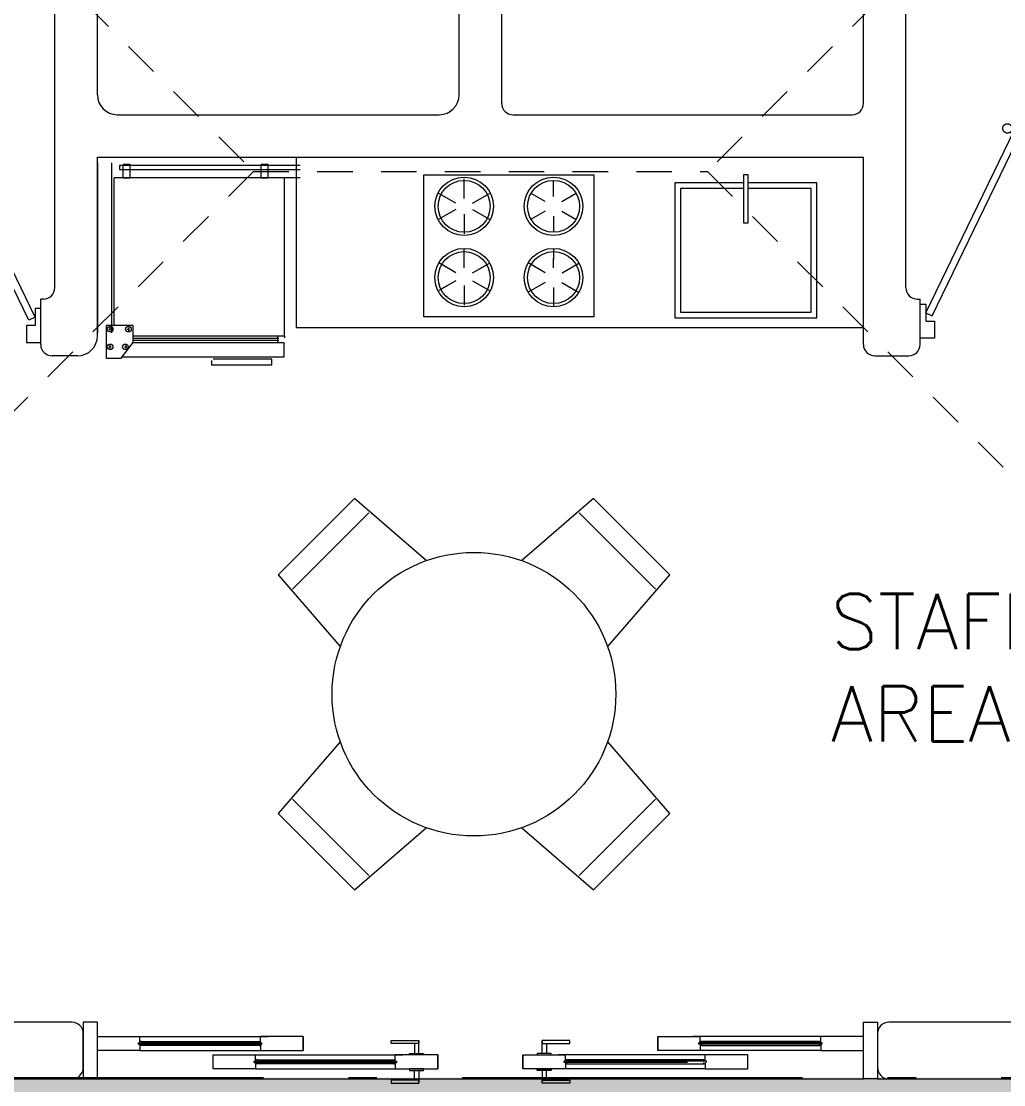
# Model space of a CAD drawing. Header units: metres. Extents: x 8 to 2416, y -346 to 476.
# Drawn here: x 30.333 to 33.796, y 32.933 to 36.683 of the extents above; entities that cross this region are included whole.
import ezdxf

# ---------------------------------------------------------------- set-up
doc = ezdxf.new("R2010")
doc.units = ezdxf.units.M
for name, pattern in [('0', [0]), ('ACAD_ISO10W100', [18, 12, -3, 0, -3]), ('HIDDEN2', [0.1875, 0.125, -0.0625])]:
    doc.linetypes.add(name, pattern=pattern)
doc.layers.get('0').update_dxf_attribs({"color": 250, "linetype": '0', "lineweight": 20})
for name, color, linetype, lineweight in [('01a_Mobiliario', 250, 'Continuous', 0), ('02_mobiliario', 250, 'Continuous', 5), ('A-DOOR', 35, 'Continuous', 5), ('A-WALL', 250, 'Continuous', 20), ('baños', 140, 'Continuous', 0), ('MOB FIJOS', 251, 'Continuous', 0), ('MOBILIARIOS', 252, 'Continuous', 0), ('piso', 253, 'Continuous', 0), ('textos', 7, 'Continuous', 0)]:
    doc.layers.add(name, color=color, linetype=linetype, lineweight=lineweight)
for name, color, linetype, lineweight, true_color in [('grama', 7, 'Continuous', 0, 0x698c45), ('SOLAR', 7, 'ACAD_ISO10W100', 9, 0xff1414), ('Techos 1', 7, 'HIDDEN2', 9, 0x42391a)]:
    doc.layers.add(name, color=color, linetype=linetype, lineweight=lineweight, true_color=true_color)
doc.styles.get("Standard").update_dxf_attribs({"font": 'arial.ttf', "height": 0.1875})

# ---------------------------------------------------------------- blocks, each defined once
blk = doc.blocks.new('P90')
at = {"layer": 'A-DOOR'}
for p, q in [((-0.0476, -0.8576), (0.6364, -0.5264)), ((-0.0368, -0.88), (0.6473, -0.5489)), ((0.5843, -0.5517), (0.58, -0.5427)), ((0.5992, -0.5445), (0.5949, -0.5355)), ((0.6473, -0.5489), (0.6364, -0.5264)), ((0.5952, -0.5741), (0.5995, -0.5831)), ((0.6101, -0.5669), (0.6144, -0.5759)), ((-0.0368, -0.88), (-0.0476, -0.8576))]:
    blk.add_line(p, q, dxfattribs=at)
for points in [[(-0.06, -0.02), (-0.06, -0.05), (-0.12, -0.05), (-0.12, 0), (0, 0), (0, -0.02)], [(-0.0668, -0.88), (-0.0668, -0.85), (-0.1268, -0.85), (-0.1268, -0.9), (-0.0068, -0.9), (-0.0068, -0.88)]]:
    blk.add_lwpolyline(points, close=True, dxfattribs=at)
blk.add_arc((-0.3259, -1.105), 1.1228, 31.0139, 75.0797, dxfattribs=at)
for points in [[(0.5812, -0.5096), (0.5857, -0.5096), (0.5933, -0.5141), (0.5977, -0.5218), (0.5977, -0.5306), (0.5933, -0.5383), (0.5856, -0.5427), (0.5767, -0.5427), (0.5691, -0.5383), (0.5647, -0.5306), (0.5647, -0.5217), (0.5691, -0.514), (0.5768, -0.5096), (0.5812, -0.5096)], [(0.6133, -0.5758), (0.6177, -0.5758), (0.6254, -0.5803), (0.6298, -0.5879), (0.6298, -0.5968), (0.6253, -0.6045), (0.6176, -0.6089), (0.6088, -0.6089), (0.6011, -0.6044), (0.5967, -0.5967), (0.5967, -0.5879), (0.6011, -0.5802), (0.6088, -0.5758), (0.6133, -0.5758)]]:
    blk.add_open_spline(points, degree=2, dxfattribs=at)
blk = doc.blocks.new('A$Cc6a1f6da')
at = {"layer": 'A-DOOR'}
for p, q in [((0.05, 0.1643), (0.2, 0.1643)), ((0.05, 0.1143), (0.05, 0.1643)), ((0.2, 0.1418), (0.2, 0.1643)), ((0.2, 0.1643), (0.6512, 0.1643)), ((0.625, 0.1418), (0.625, 0.1643)), ((0.775, 0.1643), (0.625, 0.1643)), ((0.775, 0.1643), (0.775, 0.1143)), ((0.775, 0.1143), (0.775, 0.1643)), ((2.025, 0.1643), (2.025, 0.1143)), ((2.025, 0.1643), (2.175, 0.1643)), ((2.025, 0.1143), (2.025, 0.1643)), ((2.6, 0.1643), (2.1488, 0.1643)), ((2.175, 0.1418), (2.175, 0.1643)), ((2.6, 0.1418), (2.6, 0.1643)), ((2.75, 0.1643), (2.6, 0.1643)), ((2.75, 0.1143), (2.75, 0.1643)), ((0.2, 0.1143), (0.05, 0.1143)), ((0.195, 0.1368), (0.195, 0.1418)), ((0.195, 0.1418), (0.63, 0.1418)), ((0.195, 0.1368), (0.63, 0.1368)), ((0.205, 0.1466), (0.2, 0.1466)), ((0.2, 0.1368), (0.2, 0.1143)), ((0.205, 0.1321), (0.2, 0.1321)), ((0.2, 0.1143), (0.6512, 0.1143)), ((0.205, 0.1466), (0.205, 0.1418)), ((0.205, 0.1466), (0.62, 0.1466)), ((0.205, 0.1321), (0.205, 0.1368)), ((0.62, 0.1321), (0.205, 0.1321)), ((0.62, 0.1466), (0.625, 0.1466)), ((0.62, 0.1466), (0.62, 0.1418)), ((0.62, 0.1321), (0.62, 0.1368)), ((0.62, 0.1321), (0.625, 0.1321)), ((0.625, 0.1368), (0.625, 0.1143)), ((0.625, 0.1143), (0.775, 0.1143)), ((0.63, 0.1368), (0.63, 0.1418)), ((1.1675, 0.1398), (1.1675, 0.1047)), ((1.1825, 0.1047), (1.1825, 0.1495)), ((1.6175, 0.1047), (1.6175, 0.1495)), ((1.6325, 0.1398), (1.6325, 0.1047)), ((2.175, 0.1143), (2.025, 0.1143)), ((2.6, 0.1143), (2.1488, 0.1143)), ((2.605, 0.1418), (2.17, 0.1418)), ((2.17, 0.1368), (2.17, 0.1418)), ((2.605, 0.1368), (2.17, 0.1368)), ((2.18, 0.1466), (2.175, 0.1466)), ((2.175, 0.1368), (2.175, 0.1143)), ((2.18, 0.1321), (2.175, 0.1321)), ((2.595, 0.1466), (2.18, 0.1466)), ((2.18, 0.1466), (2.18, 0.1418)), ((2.18, 0.1321), (2.18, 0.1368)), ((2.18, 0.1321), (2.595, 0.1321)), ((2.595, 0.1466), (2.6, 0.1466)), ((2.595, 0.1466), (2.595, 0.1418)), ((2.595, 0.1321), (2.595, 0.1368)), ((2.595, 0.1321), (2.6, 0.1321)), ((2.6, 0.1368), (2.6, 0.1143)), ((2.6, 0.1143), (2.75, 0.1143)), ((2.605, 0.1368), (2.605, 0.1418)), ((0.4576, 0.0997), (0.6076, 0.0997)), ((0.4576, 0.0497), (0.4576, 0.0997)), ((0.6026, 0.0722), (0.6026, 0.0772)), ((0.6026, 0.0772), (1.105, 0.0772)), ((0.6076, 0.0772), (0.6076, 0.0997)), ((0.6076, 0.0997), (1.1262, 0.0997)), ((0.6126, 0.082), (0.6076, 0.082)), ((0.6126, 0.082), (0.6126, 0.0772)), ((0.6126, 0.082), (1.095, 0.082)), ((1.095, 0.082), (1.1, 0.082)), ((1.095, 0.082), (1.095, 0.0772)), ((1.1, 0.0772), (1.1, 0.0997)), ((1.25, 0.0997), (1.1, 0.0997)), ((1.105, 0.0722), (1.105, 0.0772)), ((1.25, 0.0997), (1.25, 0.0497)), ((1.25, 0.0497), (1.25, 0.0997)), ((1.55, 0.0997), (1.55, 0.0497)), ((1.55, 0.0997), (1.7, 0.0997)), ((1.55, 0.0497), (1.55, 0.0997)), ((2.1924, 0.0997), (1.6738, 0.0997)), ((2.1974, 0.0772), (1.695, 0.0772)), ((1.695, 0.0722), (1.695, 0.0772)), ((1.7, 0.0772), (1.7, 0.0997)), ((1.705, 0.082), (1.7, 0.082)), ((2.1874, 0.082), (1.705, 0.082)), ((1.705, 0.082), (1.705, 0.0772)), ((2.1874, 0.082), (2.1924, 0.082)), ((2.1874, 0.082), (2.1874, 0.0772)), ((2.1924, 0.0772), (2.1924, 0.0997)), ((2.3424, 0.0997), (2.1924, 0.0997)), ((2.1974, 0.0722), (2.1974, 0.0772)), ((2.3424, 0.0497), (2.3424, 0.0997)), ((0.6076, 0.0497), (0.4576, 0.0497)), ((0.6026, 0.0722), (1.105, 0.0722)), ((0.6076, 0.0722), (0.6076, 0.0497)), ((0.6126, 0.0675), (0.6076, 0.0675)), ((0.6076, 0.0497), (1.1262, 0.0497)), ((0.6126, 0.0675), (0.6126, 0.0722)), ((1.095, 0.0675), (0.6126, 0.0675)), ((1.095, 0.0675), (1.095, 0.0722)), ((1.095, 0.0675), (1.1, 0.0675)), ((1.1, 0.0722), (1.1, 0.0497)), ((1.1, 0.0497), (1.25, 0.0497)), ((1.1675, 0.0097), (1.1675, 0.0447)), ((1.1825, 0.0447), (1.1825, 0)), ((1.7, 0.0497), (1.55, 0.0497)), ((1.6175, 0.0447), (1.6175, 0)), ((1.6325, 0.0097), (1.6325, 0.0447)), ((2.1924, 0.0497), (1.6738, 0.0497)), ((2.13, 0.0722), (1.695, 0.0722)), ((1.7, 0.0722), (1.7, 0.0497)), ((1.705, 0.0675), (1.7, 0.0675)), ((1.705, 0.0675), (1.705, 0.0722)), ((1.705, 0.0675), (2.1874, 0.0675)), ((2.1874, 0.0675), (2.1874, 0.0722)), ((2.1874, 0.0675), (2.1924, 0.0675)), ((2.1924, 0.0722), (2.1924, 0.0497)), ((2.1924, 0.0497), (2.3424, 0.0497))]:
    blk.add_line(p, q, dxfattribs=at)
for points in [[(0.05, 0.2143), (0, 0.2143), (0, 0.0143), (0.05, 0.0143)], [(2.75, 0.2143), (2.8, 0.2143), (2.8, 0.0143), (2.75, 0.0143)], [(1.1825, 0.1495), (1.1825, 0.1398), (1.0852, 0.1398), (1.0852, 0.1495)], [(1.6175, 0.1495), (1.6175, 0.1398), (1.7148, 0.1398), (1.7148, 0.1495)], [(1.1997, 0.0997), (1.1503, 0.0997), (1.1503, 0.1047), (1.1997, 0.1047)], [(1.6003, 0.0997), (1.6497, 0.0997), (1.6497, 0.1047), (1.6003, 0.1047)], [(1.1997, 0.0497), (1.1503, 0.0497), (1.1503, 0.0447), (1.1997, 0.0447)], [(1.6003, 0.0497), (1.6497, 0.0497), (1.6497, 0.0447), (1.6003, 0.0447)], [(1.1825, 0), (1.1825, 0.0096), (1.0852, 0.0096), (1.0852, 0)], [(1.6175, 0), (1.6175, 0.0096), (1.7148, 0.0096), (1.7148, 0)]]:
    blk.add_lwpolyline(points, close=True, dxfattribs=at)
at = {"layer": 'piso'}
blk.add_line((0.05, 0.0143), (2.75, 0.0143), dxfattribs=at)
blk = doc.blocks.new('PL BASE 1N NASAS 09')
at = {"layer": '01a_Mobiliario', "transparency": 33554684}
blk.add_line((-119.0811, -52.5997), (-117.0811, -52.5997), dxfattribs=at)
at = {"layer": '02_mobiliario'}
blk.add_line((-119.0811, -51.9997), (-119.0811, -52.5997), dxfattribs=at)
at = {"layer": 'A-WALL'}
for p, q in [((-118.5061, -51.7797), (-118.5061, -49.1197)), ((-118.3561, -51.8097), (-118.3561, -49.0897)), ((-119.9311, -52.4597), (-119.9311, -50.8797)), ((-119.7811, -51.7797), (-119.7811, -50.8797)), ((-117.0811, -51.8097), (-117.0811, -50.8897)), ((-116.9311, -52.4597), (-116.9311, -50.8897)), ((-119.7111, -51.8497), (-118.5761, -51.8497)), ((-118.3161, -51.8497), (-117.1211, -51.8497)), ((-119.7811, -52.6297), (-119.7811, -51.9997)), ((-119.7811, -51.9997), (-117.0811, -51.9997)), ((-117.0811, -52.6597), (-117.0811, -51.9997)), ((-119.9711, -52.4997), (-119.981, -52.4997)), ((-119.981, -52.6597), (-119.981, -52.4997)), ((-116.8911, -52.4997), (-116.8813, -52.4997)), ((-116.8813, -52.6597), (-116.8813, -52.4997)), ((-119.8511, -52.6997), (-119.941, -52.6997)), ((-117.0411, -52.6997), (-116.9213, -52.6997))]:
    blk.add_line(p, q, dxfattribs=at)
blk.add_lwpolyline([(-122.4311, -54.5397), (-122.4311, -55.2097, 0.414213), (-122.3911, -55.2497), (-119.8711, -55.2497, 0.414213), (-119.8311, -55.2097), (-119.8311, -55.0897, 0.414214), (-119.8711, -55.0497), (-120.8911, -55.0497, -0.414214), (-120.9311, -55.0097), (-120.9311, -54.5397, 0.414214), (-120.9711, -54.4997), (-121.0411, -54.4997, 0.414214), (-121.0811, -54.5397), (-121.0811, -55.0497), (-122.2311, -55.0497), (-122.2311, -54.5397)], format="xyb", dxfattribs=at)
blk.add_lwpolyline([(-114.6711, -55.0497), (-116.9911, -55.0497, 0.414214), (-117.0311, -55.0897), (-117.0311, -55.2097, 0.414214), (-116.9911, -55.2497), (-114.4711, -55.2497, 0.414214), (-114.4311, -55.2097), (-114.4311, -54.8897, 0.414214), (-114.4711, -54.8497), (-114.5911, -54.8497, 0.414214), (-114.6311, -54.8897), (-114.6311, -55.0097, -0.414214)], format="xyb", close=True, dxfattribs=at)
for centre, radius, start, end in [((-119.7111, -51.7797), 0.07, 180, 270), ((-118.5761, -51.7797), 0.07, 270, 360), ((-118.3161, -51.8097), 0.04, 180, 270), ((-117.1211, -51.8097), 0.04, 270, 0), ((-119.9711, -52.4597), 0.04, 270, 360), ((-116.8911, -52.4597), 0.04, 180, 270), ((-119.8511, -52.6297), 0.07, 270, 0), ((-119.941, -52.6597), 0.04, 180, 270), ((-117.0411, -52.6597), 0.04, 180, 270), ((-116.9213, -52.6597), 0.04, 270, 0)]:
    blk.add_arc(centre, radius, start, end, dxfattribs=at)
at = {"layer": 'MOB FIJOS', "ltscale": 0.005, "transparency": 33554684}
blk.add_lwpolyline([(-117.5034, -52.2311), (-117.4874, -52.2311), (-117.4874, -52.0619), (-117.5034, -52.0619)], close=True, dxfattribs=at)
at = {"layer": 'MOB FIJOS', "transparency": 33554684}
for points in [[(-117.5034, -52.0904), (-117.7454, -52.0904), (-117.7454, -52.5654), (-117.2454, -52.5654), (-117.2454, -52.0904), (-117.4874, -52.0904)], [(-117.5034, -52.1104), (-117.7254, -52.1104), (-117.7254, -52.5454), (-117.2654, -52.5454), (-117.2654, -52.1104), (-117.4874, -52.1104)]]:
    blk.add_lwpolyline(points, dxfattribs=at)
at = {"layer": 'piso'}
for p, q in [((-119.8711, -55.2497), (-119.832, -55.2497)), ((-117.0329, -55.2497), (-116.9911, -55.2497))]:
    blk.add_line(p, q, dxfattribs=at)
at = {"layer": 'Techos 1'}
for p, q in [((-123.3311, -47.9498), (-119.2311, -52.0497)), ((-113.5311, -47.9497), (-117.6311, -52.0497)), ((-119.2311, -52.0497), (-123.3311, -56.1498)), ((-119.2311, -52.0497), (-117.6311, -52.0497)), ((-117.6311, -52.0497), (-113.5311, -56.1497))]:
    blk.add_line(p, q, dxfattribs=at)
at = {"color": 1}
blk.add_blockref('A$Cc6a1f6da', (-119.8311, -55.2641), dxfattribs=at)
at = {"layer": 'A-DOOR', "rotation": 90.00000000000001}
blk.add_blockref('P90', (-120.881, -52.5264), dxfattribs=at)
at = {"layer": 'A-DOOR', "xscale": -1, "rotation": 270}
blk.add_blockref('P90', (-115.9811, -52.5114), dxfattribs=at)
at = {"layer": 'textos', "insert": (-117.1966, -54.0596), "char_height": 0.195, "width": 3.422974, "attachment_point": 7}
blk.add_mtext('{\\Fromans|c0;STAFF \\PAREA}', dxfattribs=at)
blk = doc.blocks.new('A$C774B1081')
at = {"layer": 'MOBILIARIOS', "linetype": 'ByBlock'}
for p, q in [((732.1, 1125), (446.4, 1125)), ((53.6, 732.1), (53.6, 446.4)), ((1125, 446.4), (1125, 732.1)), ((446.4, 53.6), (732.1, 53.6))]:
    blk.add_line(p, q, dxfattribs=at)
for points in [[(750, 928.6), (732.1, 1178.6), (446.4, 1178.6), (428.6, 928.6)], [(250, 750), (0, 732.1), (0, 446.4), (250, 428.6)], [(928.6, 428.6), (1178.6, 446.4), (1178.6, 732.1), (928.6, 750)], [(428.6, 250), (446.4, 0), (732.1, 0), (750, 250)]]:
    blk.add_lwpolyline(points, dxfattribs=at)
blk.add_circle((589.3, 589.3), 375, dxfattribs=at)
blk = doc.blocks.new('PL MUEBLES 1N NASAS 09')
at = {"layer": '02_mobiliario'}
blk.add_line((42.4805, 36.184), (42.4805, 35.584), dxfattribs=at)
at = {"layer": 'MOBILIARIOS'}
for p, q in [((42.5305, 36.184), (42.5305, 35.584)), ((43.1953, 36.1311), (42.5395, 36.1311)), ((42.5395, 35.6099), (42.5395, 36.1311)), ((43.1395, 35.5744), (43.1395, 36.1311)), ((43.1395, 35.5744), (43.1395, 36.1311)), ((42.5115, 35.6099), (42.5115, 35.495)), ((42.6068, 35.6099), (42.5126, 35.6099)), ((42.5204, 35.5979), (42.5288, 35.5979)), ((42.5246, 35.6043), (42.5246, 35.5926)), ((42.5854, 35.5973), (42.5938, 35.5973)), ((42.5896, 35.6037), (42.5896, 35.592)), ((42.6068, 35.5507), (42.6068, 35.6099)), ((42.5638, 35.495), (42.6068, 35.5507)), ((42.6067, 35.5507), (43.1375, 35.5507)), ((42.6068, 35.5744), (43.1395, 35.5744)), ((42.6068, 35.5656), (43.1176, 35.5656)), ((42.6068, 35.5583), (43.1177, 35.5583)), ((43.1375, 35.5507), (43.1375, 35.4992)), ((43.1395, 35.5744), (43.1395, 35.5673)), ((42.5204, 35.5352), (42.5288, 35.5352)), ((42.5246, 35.5417), (42.5246, 35.5299)), ((42.5759, 35.5352), (42.5843, 35.5352)), ((42.5801, 35.5417), (42.5801, 35.5299)), ((42.5115, 35.495), (42.5638, 35.495)), ((43.1375, 35.4992), (42.5671, 35.4992)), ((42.8824, 35.4873), (42.8824, 35.4715)), ((43.0957, 35.4913), (42.8879, 35.4913)), ((43.0957, 35.4715), (43.0957, 35.4913)), ((42.8824, 35.4715), (43.0957, 35.4715))]:
    blk.add_line(p, q, dxfattribs=at)
at = {"layer": 'MOBILIARIOS', "transparency": 33554684}
for p, q in [((43.7729, 36.0586, -0.2267), (43.7726, 36.1273, -0.2267)), ((44.088, 36.065, -0.2245), (44.0878, 36.1222, -0.2245)), ((43.7432, 36.0413, -0.2267), (43.6836, 36.0754, -0.2267)), ((43.8027, 36.0415, -0.2267), (43.8621, 36.0761, -0.2267)), ((44.0584, 36.0477, -0.2245), (44.0087, 36.0761, -0.2245)), ((44.1179, 36.0479, -0.2245), (44.1673, 36.0767, -0.2245)), ((43.7432, 36.0199, -0.2267), (43.6836, 35.9858, -0.2267)), ((43.7729, 36.0026, -0.2267), (43.7726, 35.9339, -0.2267)), ((43.7729, 36.0026, -0.2267), (43.7727, 35.9454, -0.2267)), ((43.8027, 36.0197, -0.2267), (43.8621, 35.9851, -0.2267)), ((44.0584, 36.0136, -0.2245), (44.0087, 35.9851, -0.2245)), ((44.1179, 36.0133, -0.2245), (44.1673, 35.9845, -0.2245)), ((44.088, 35.9962, -0.2245), (44.0878, 35.939, -0.2245)), ((43.7732, 35.8134, -0.2245), (43.7735, 35.8821, -0.2245)), ((43.7732, 35.8134, -0.2245), (43.7735, 35.8707, -0.2245)), ((44.0883, 35.8134, -0.2245), (44.0886, 35.8821, -0.2245)), ((44.0883, 35.8134, -0.2245), (44.0886, 35.8707, -0.2245)), ((43.7434, 35.7964, -0.2245), (43.684, 35.831, -0.2245)), ((43.7434, 35.7964, -0.2245), (43.6939, 35.8252, -0.2245)), ((43.8029, 35.7961, -0.2245), (43.8625, 35.8302, -0.2245)), ((43.8029, 35.7961, -0.2245), (43.8526, 35.8246, -0.2245)), ((44.0585, 35.7964, -0.2245), (43.9991, 35.831, -0.2245)), ((44.0585, 35.7964, -0.2245), (44.009, 35.8252, -0.2245)), ((44.118, 35.7961, -0.2245), (44.1777, 35.8302, -0.2245)), ((44.118, 35.7961, -0.2245), (44.1677, 35.8246, -0.2245)), ((43.7432, 35.7684, -0.2267), (43.6836, 35.7343, -0.2267)), ((43.7432, 35.7684, -0.2267), (43.6935, 35.74, -0.2267)), ((43.7729, 35.7511, -0.2267), (43.7726, 35.6824, -0.2267)), ((43.7729, 35.7511, -0.2267), (43.7727, 35.6939, -0.2267)), ((43.8027, 35.7682, -0.2267), (43.8522, 35.7393, -0.2267)), ((43.8027, 35.7682, -0.2267), (43.8621, 35.7336, -0.2267)), ((44.0584, 35.762, -0.2245), (43.9987, 35.7279, -0.2245)), ((44.0584, 35.762, -0.2245), (44.0087, 35.7336, -0.2245)), ((44.088, 35.7447, -0.2245), (44.0878, 35.676, -0.2245)), ((44.088, 35.7447, -0.2245), (44.0878, 35.6875, -0.2245)), ((44.1179, 35.7618, -0.2245), (44.1772, 35.7272, -0.2245)), ((44.1179, 35.7618, -0.2245), (44.1673, 35.7329, -0.2245))]:
    blk.add_line(p, q, dxfattribs=at)
at = {"layer": 'MOBILIARIOS'}
for points in [[(43.1953, 36.1744), (42.5581, 36.1744), (42.5581, 36.1603)], [(42.5581, 36.1603), (43.1953, 36.1603)], [(42.5701, 36.1772), (42.5701, 36.1312), (42.5962, 36.1312), (42.5962, 36.1776), (42.5706, 36.1776)], [(43.0561, 36.1772), (43.0561, 36.1312), (43.0822, 36.1312), (43.0822, 36.1776), (43.0566, 36.1776)]]:
    blk.add_lwpolyline(points, dxfattribs=at)
at = {"layer": 'MOBILIARIOS', "transparency": 33554684}
blk.add_lwpolyline([(43.6305, 36.1411), (44.2305, 36.1411), (44.2305, 35.6411), (43.6305, 35.6411)], close=True, dxfattribs=at)
at = {"layer": 'MOBILIARIOS'}
blk.add_lwpolyline([(43.1167, 35.5744, 0.07449), (43.1157, 35.5736, 0.142933), (43.1154, 35.5729, 0.012436), (43.1153, 35.5721, 0.008719), (43.1153, 35.5709, 0.012824), (43.1152, 35.5686, 0.170045), (43.1153, 35.5684, 0.064909), (43.1155, 35.5682, -0.028465), (43.1158, 35.5679, -0.000964), (43.116, 35.5677, 0.000975), (43.1161, 35.5676, 0.016252), (43.1166, 35.5671, -0.007259), (43.117, 35.5667, -0.101341), (43.1175, 35.5659, -0.125391), (43.1176, 35.5652, -0.099398), (43.1174, 35.5648, -0.066636), (43.117, 35.5643, -0.114144), (43.1165, 35.564, 0.158175), (43.116, 35.5637, 0.070805), (43.1156, 35.5631, 0.101338), (43.1154, 35.5625, 0.006939), (43.1154, 35.5624, 0.003583), (43.1154, 35.562, 0.021021), (43.1155, 35.5605, 0.123419), (43.1156, 35.5602, 0.070149), (43.1157, 35.5601, 0.010726), (43.1167, 35.5593, 0.015913), (43.1171, 35.559, -0.053707), (43.1176, 35.5587, -0.153884), (43.1177, 35.5585, -0.043445), (43.1177, 35.5579, -0.103673), (43.1176, 35.557, -0.146244), (43.1172, 35.5565, -0.17565), (43.1168, 35.5564, 0.187862), (43.1163, 35.5562, 0.056397), (43.116, 35.5559, 0.073542), (43.1158, 35.5556, 0.071127), (43.1157, 35.5552, 0.026182), (43.1156, 35.5541, 0.04809), (43.1157, 35.5526, 0.143234), (43.116, 35.5521, 0.172942), (43.1166, 35.5518, -0.069337), (43.1172, 35.5515, -0.029957), (43.1176, 35.5512, -0.026207), (43.1179, 35.5508)], format="xyb", dxfattribs=at)
at = {"layer": 'MOBILIARIOS', "transparency": 33554684}
for centre, radius in [((43.7731, 36.0306, -0.2245), 0.1031), ((43.7731, 36.0306, -0.2245), 0.0916), ((44.0882, 36.0306, -0.2245), 0.1031), ((44.0882, 36.0306, -0.2245), 0.0916), ((43.7731, 35.7791, -0.2245), 0.1031), ((43.7731, 35.7791, -0.2245), 0.0916), ((44.0882, 35.7791, -0.2245), 0.1031), ((44.0882, 35.7791, -0.2245), 0.0916)]:
    blk.add_circle(centre, radius, dxfattribs=at)
at = {"layer": 'MOBILIARIOS'}
for centre in [(42.5251, 35.5976), (42.5897, 35.5976), (42.5251, 35.5351), (42.579, 35.5351)]:
    blk.add_circle(centre, 0.00987, dxfattribs=at)
at = {"layer": 'baños'}
blk.add_blockref('PL BASE 1N NASAS 09', (162.2615, 88.2033), dxfattribs=at)
at = {"layer": 'MOBILIARIOS', "xscale": 0.001333333333333352, "yscale": 0.001333333333333352, "zscale": 0.001333333333333352, "rotation": 45}
blk.add_blockref('A$C774B1081', (43.8076, 33.1991), dxfattribs=at)

msp = doc.modelspace()

# ---------------------------------------------------------------- hatches: boundary and pattern name
at = {"layer": 'grama', "transparency": 33554495}
h = msp.add_hatch(color=256, dxfattribs=at)
h.dxf.hatch_style = 1
edge = h.paths.add_edge_path()
edge.add_line((80.8091, 57.9566), (21.0607, 57.947))
edge.add_line((21.0607, 57.947), (21.0385, 56.947))
edge.add_line((21.0385, 56.947), (37.3509, 56.9496))
edge.add_arc((37.351, 56.3496), 0.6, 0.0092, 90.0092, ccw=False)
edge.add_line((37.951, 56.3497), (37.9514, 53.9497))
edge.add_arc((37.3514, 53.9496), 0.6, -89.9908, 0.0092, ccw=False)
edge.add_line((37.3515, 53.3496), (36.0515, 53.3494))
edge.add_arc((36.0515, 53.0494), 0.3, 90.0092, 180.0139)
edge.add_line((35.7515, 53.0493), (35.7516, 52.9481))
edge.add_line((35.7516, 52.9481), (52.3266, 52.9536))
edge.add_line((52.3266, 52.9536), (52.3266, 53.2536))
edge.add_line((52.3266, 53.2536), (62.2016, 53.2536))
edge.add_line((62.2016, 53.2536), (62.2016, 47.4481))
edge.add_line((62.2016, 47.4481), (63.2016, 47.4481))
edge.add_line((63.2016, 47.4481), (63.2016, 53.2549))
edge.add_line((63.2016, 53.2549), (70.3634, 53.2549))
edge.add_line((70.3634, 53.2549), (70.3634, 47.7481))
edge.add_line((70.3634, 47.7481), (70.9634, 47.7481))
edge.add_line((70.9634, 47.7481), (70.9634, 38.1618))
edge.add_line((70.9634, 38.1618), (70.3634, 38.1624))
edge.add_line((70.3634, 38.1624), (70.3634, 32.6542))
edge.add_line((70.3634, 32.6542), (63.2016, 32.6549))
edge.add_line((63.2016, 32.6549), (63.2016, 38.459))
edge.add_line((63.2016, 38.459), (62.2016, 38.459))
edge.add_line((62.2016, 38.459), (62.1891, 32.6536))
edge.add_line((62.1891, 32.6536), (52.3266, 32.6536))
edge.add_line((52.3266, 32.6536), (52.3266, 32.9536))
edge.add_line((52.3266, 32.9536), (27.9516, 32.959))
edge.add_line((27.9516, 32.959), (27.9516, 39.359))
edge.add_line((27.9516, 39.359), (26.8226, 39.359))
edge.add_line((26.8226, 39.359), (26.8226, 40.259))
edge.add_line((26.8226, 40.259), (26.4226, 40.259))
edge.add_line((26.4226, 40.259), (26.4226, 45.6481))
edge.add_line((26.4226, 45.6481), (26.8226, 45.6481))
edge.add_line((26.8226, 45.6481), (26.8226, 46.5481))
edge.add_line((26.8226, 46.5481), (27.9516, 46.5481))
edge.add_line((27.9516, 46.5481), (27.9516, 52.9481))
edge.add_line((27.9516, 52.9481), (28.1515, 52.9481))
edge.add_line((28.1515, 52.9481), (28.1515, 53.0481))
edge.add_arc((27.8515, 53.0481), 0.3, 0.0092, 90.0092)
edge.add_line((27.8515, 53.3481), (25.1634, 53.3476))
edge.add_arc((25.1635, 52.5476), 0.8, 90.0092, 198.7971)
edge.add_arc((-3.0236, 42.9535), 28.9752, -26.20209, 18.79711, ccw=False)
edge.add_arc((21.1796, 31.043), 2, 270, 333.7979, ccw=False)
edge.add_line((21.1796, 29.043), (20.4196, 29.043))
edge.add_line((20.4196, 29.043), (20.3955, 27.9576))
edge.add_line((20.3955, 27.9576), (80.305, 27.9575))
edge.add_line((80.305, 27.9575), (80.8091, 57.9566))

# ---------------------------------------------------------------- linework, layer by layer
at = {"layer": 'SOLAR', "ltscale": 0.1}
msp.add_lwpolyline([(65.3869, 32.9575), (27.5082, 32.9576), (27.9516, 52.9481), (65.7229, 52.9542)], close=True, dxfattribs=at)

# ---------------------------------------------------------------- block references
msp.add_blockref('PL MUEBLES 1N NASAS 09', (-11.8789, 0))

doc.saveas('drawing.dxf')
